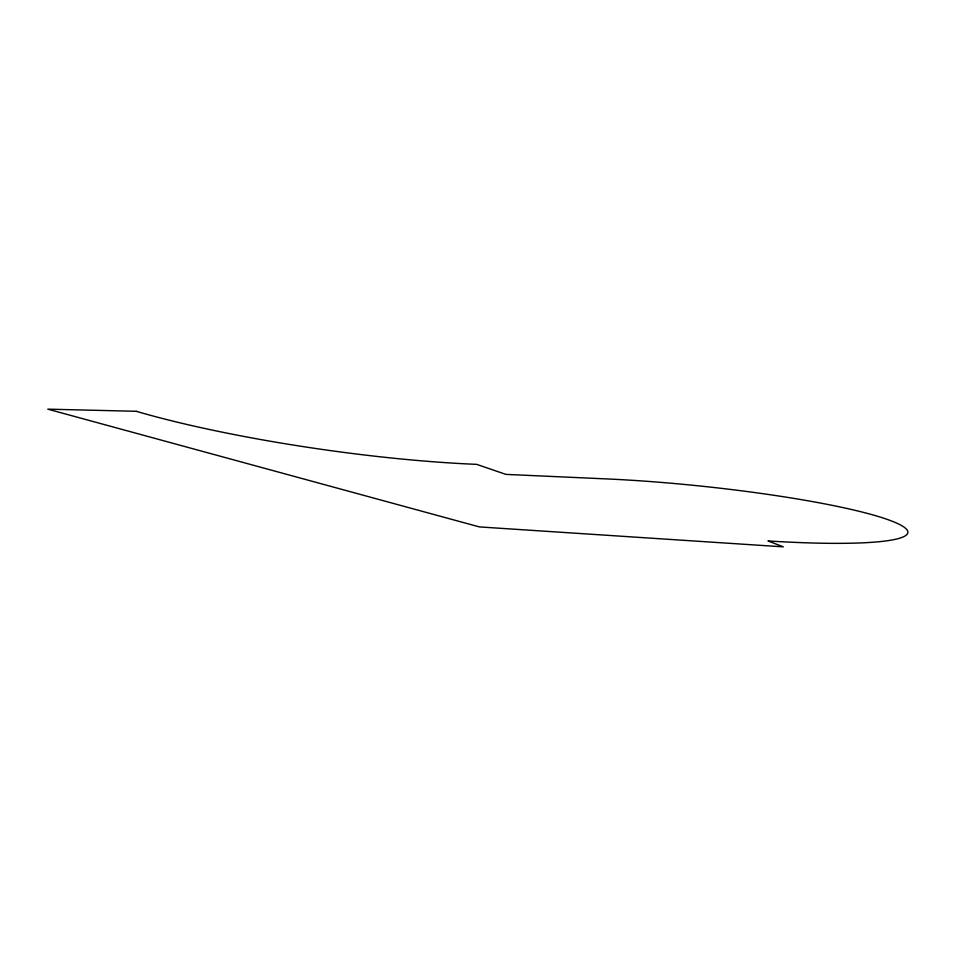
<?xml version="1.0" encoding="UTF-8"?>
<svg xmlns="http://www.w3.org/2000/svg" width="956" height="956" viewBox="0 0 956 956"><rect width="100%" height="100%" fill="white"/><g stroke="black" fill="none" stroke-linecap="round" stroke-linejoin="round"><path stroke-width="1.43" d="M136.182 411.295L47.8 409.156L479.434 526.923L783.299 546.844L767.955 540.941A209.006 24.438 6 0 0 891.852 521.104A209.006 24.438 6 0 0 606.69 478.92L505.903 474.391L476.721 464.365A279.773 42.745 8.1 0 1 136.182 411.295"/></g></svg>
